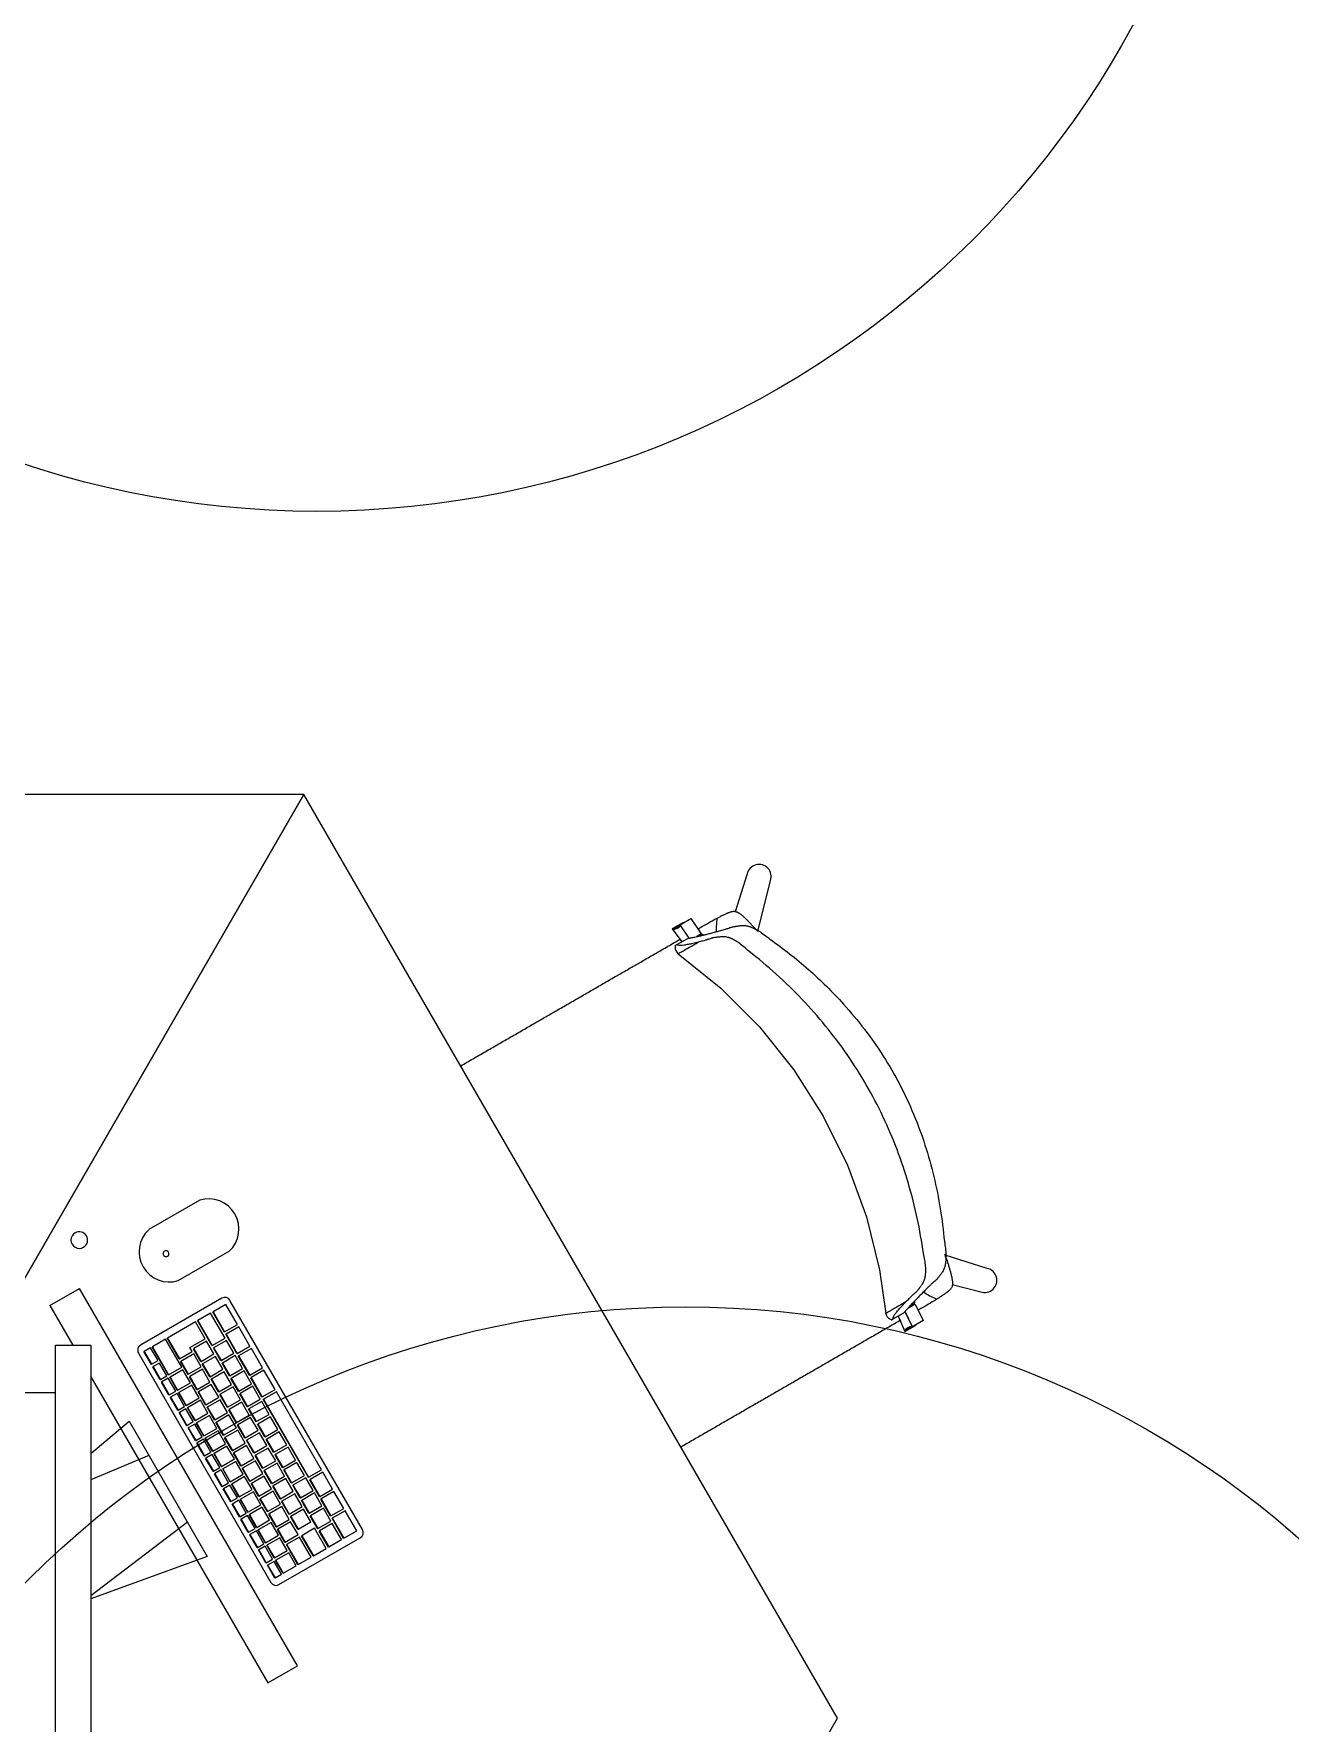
# Model space of a CAD drawing. Header units: millimetres. Extents: x 155920 to 295199, y -4084 to 97293.
# Drawn here: x 171564 to 172918, y 20503 to 22324 of the extents above; entities that cross this region are included whole.
import ezdxf

# ---------------------------------------------------------------- set-up
doc = ezdxf.new("R2010")
doc.units = ezdxf.units.MM
doc.header["$MEASUREMENT"] = 0
for name, color, linetype, lineweight in [('A-GENM', 8, 'CONTINUOUS', 9), ('E-ELEC-EQPM', 8, 'CONTINUOUS', 9), ('I-FURN', 8, 'CONTINUOUS', 9)]:
    doc.layers.add(name, color=color, linetype=linetype, lineweight=lineweight)
doc.layers.add('Social Distancing', color=7, linetype='CONTINUOUS')

msp = doc.modelspace()

# ---------------------------------------------------------------- linework, layer by layer
at = {"layer": 'A-GENM'}
for p, q in [((171743, 21066.5), (171688, 21034.8)), ((171719.8, 20979.8), (171774.8, 21011.5)), ((171766.8, 20960.9), (171679.2, 20910.3)), ((171771.1, 20954.2), (171757.3, 20946.2)), ((171783.6, 20932.6), (171771.1, 20954.2)), ((171918.2, 20711.3), (171775.5, 20958.5)), ((171738.3, 20935.3), (171708.1, 20917.9)), ((171748.8, 20917.1), (171738.3, 20935.3)), ((171740.6, 20936.6), (171740.9, 20936.8)), ((171756.1, 20909.8), (171740.6, 20936.6)), ((171754.7, 20944.8), (171740.9, 20936.8)), ((171740.9, 20936.8), (171756.4, 20909.9)), ((171770.2, 20917.9), (171754.7, 20944.8)), ((171757, 20946.1), (171757.3, 20946.2)), ((171769.5, 20924.5), (171757, 20946.1)), ((171757.3, 20946.2), (171769.8, 20924.6)), ((171769.8, 20924.6), (171783.6, 20932.6)), ((171785.1, 20930), (171771.3, 20922)), ((171797.1, 20909.2), (171785.1, 20930)), ((171706, 20916.6), (171691.9, 20908.5)), ((171723.5, 20886.3), (171706, 20916.6)), ((171707.8, 20917.7), (171708.1, 20917.9)), ((171720.8, 20895.2), (171707.8, 20917.7)), ((171708.1, 20917.9), (171721.1, 20895.3)), ((171732.4, 20907.6), (171748.8, 20917.1)), ((171750.3, 20914.5), (171736.5, 20906.5)), ((171758.3, 20900.7), (171750.3, 20914.5)), ((171756.4, 20909.9), (171770.2, 20917.9)), ((171771.7, 20915.3), (171757.9, 20907.3)), ((171769.5, 20924.5), (171769.8, 20924.6)), ((171771, 20921.9), (171771.3, 20922)), ((171783, 20901.1), (171771, 20921.9)), ((171771.3, 20922), (171783.3, 20901.2)), ((171779.7, 20901.5), (171771.7, 20915.3)), ((171676.9, 20901.6), (171819.6, 20654.3)), ((171682.8, 20903.3), (171683.1, 20903.4)), ((171690.8, 20889.4), (171682.8, 20903.3)), ((171690, 20907.4), (171683.1, 20903.4)), ((171683.1, 20903.4), (171691.1, 20889.6)), ((171698, 20893.5), (171690, 20907.4)), ((171691.1, 20889.6), (171698, 20893.5)), ((171691.7, 20908.4), (171691.9, 20908.5)), ((171709.2, 20878.1), (171691.7, 20908.4)), ((171691.9, 20908.5), (171709.4, 20878.2)), ((171720.8, 20895.2), (171721.1, 20895.3)), ((171721.1, 20895.3), (171734.9, 20903.3)), ((171736.4, 20900.7), (171722.6, 20892.7)), ((171734.9, 20903.3), (171732.4, 20907.6)), ((171736.2, 20906.4), (171736.5, 20906.5)), ((171744.2, 20892.5), (171736.2, 20906.4)), ((171744.4, 20886.9), (171736.4, 20900.7)), ((171736.5, 20906.5), (171744.5, 20892.7)), ((171744.5, 20892.7), (171758.3, 20900.7)), ((171759.8, 20898.1), (171746, 20890.1)), ((171756.1, 20909.8), (171756.4, 20909.9)), ((171757.6, 20907.2), (171757.9, 20907.3)), ((171765.6, 20893.3), (171757.6, 20907.2)), ((171757.9, 20907.3), (171765.9, 20893.5)), ((171767.8, 20884.2), (171759.8, 20898.1)), ((171765.6, 20893.3), (171765.9, 20893.5)), ((171765.9, 20893.5), (171779.7, 20901.5)), ((171781.2, 20898.9), (171767.4, 20890.9)), ((171789.2, 20885), (171781.2, 20898.9)), ((171783, 20901.1), (171783.3, 20901.2)), ((171783.3, 20901.2), (171797.1, 20909.2)), ((171784.5, 20898.5), (171784.8, 20898.6)), ((171796.5, 20877.7), (171784.5, 20898.5)), ((171798.6, 20906.6), (171784.8, 20898.6)), ((171784.8, 20898.6), (171796.8, 20877.8)), ((171810.6, 20885.8), (171798.6, 20906.6)), ((171690.8, 20889.4), (171691.1, 20889.6)), ((171692.3, 20886.8), (171692.6, 20887)), ((171700.3, 20873), (171692.3, 20886.8)), ((171699.5, 20890.9), (171692.6, 20887)), ((171692.6, 20887), (171700.6, 20873.1)), ((171707.5, 20877.1), (171699.5, 20890.9)), ((171700.6, 20873.1), (171707.5, 20877.1)), ((171709.2, 20878.1), (171709.4, 20878.2)), ((171709.4, 20878.2), (171723.5, 20886.3)), ((171710.7, 20875.5), (171710.9, 20875.6)), ((171718.7, 20861.6), (171710.7, 20875.5)), ((171724.8, 20883.6), (171710.9, 20875.6)), ((171710.9, 20875.6), (171718.9, 20861.8)), ((171722.3, 20892.6), (171722.6, 20892.7)), ((171730.3, 20878.7), (171722.3, 20892.6)), ((171722.6, 20892.7), (171730.6, 20878.9)), ((171732.8, 20869.7), (171724.8, 20883.6)), ((171730.3, 20878.7), (171730.6, 20878.9)), ((171730.6, 20878.9), (171744.4, 20886.9)), ((171731.8, 20876.1), (171732.1, 20876.3)), ((171739.8, 20862.3), (171731.8, 20876.1)), ((171745.9, 20884.3), (171732.1, 20876.3)), ((171732.1, 20876.3), (171740.1, 20862.4)), ((171744.2, 20892.5), (171744.5, 20892.7)), ((171745.7, 20889.9), (171746, 20890.1)), ((171753.7, 20876.1), (171745.7, 20889.9)), ((171753.9, 20870.4), (171745.9, 20884.3)), ((171746, 20890.1), (171754, 20876.2)), ((171753.7, 20876.1), (171754, 20876.2)), ((171754, 20876.2), (171767.8, 20884.2)), ((171769.3, 20881.6), (171755.5, 20873.6)), ((171767.1, 20890.7), (171767.4, 20890.9)), ((171775.1, 20876.9), (171767.1, 20890.7)), ((171767.4, 20890.9), (171775.4, 20877)), ((171777.3, 20867.7), (171769.3, 20881.6)), ((171775.1, 20876.9), (171775.4, 20877)), ((171775.4, 20877), (171789.2, 20885)), ((171790.7, 20882.4), (171776.9, 20874.4)), ((171798.7, 20868.6), (171790.7, 20882.4)), ((171796.5, 20877.7), (171796.8, 20877.8)), ((171796.8, 20877.8), (171810.6, 20885.8)), ((171798, 20875.1), (171798.3, 20875.2)), ((171810, 20854.3), (171798, 20875.1)), ((171812.1, 20883.2), (171798.3, 20875.2)), ((171798.3, 20875.2), (171810.3, 20854.4)), ((171824.1, 20862.4), (171812.1, 20883.2)), ((171700.3, 20873), (171700.6, 20873.1)), ((171701.8, 20870.4), (171702.1, 20870.5)), ((171709.8, 20856.5), (171701.8, 20870.4)), ((171709, 20874.5), (171702.1, 20870.5)), ((171702.1, 20870.5), (171710.1, 20856.6)), ((171717, 20860.6), (171709, 20874.5)), ((171710.1, 20856.6), (171717, 20860.6)), ((171718.5, 20858), (171711.6, 20854)), ((171726.5, 20844.2), (171718.5, 20858)), ((171718.7, 20861.6), (171718.9, 20861.8)), ((171718.9, 20861.8), (171732.8, 20869.7)), ((171720.2, 20859), (171720.4, 20859.2)), ((171728.2, 20845.2), (171720.2, 20859)), ((171734.3, 20867.1), (171720.4, 20859.2)), ((171720.4, 20859.2), (171728.4, 20845.3)), ((171742.3, 20853.3), (171734.3, 20867.1)), ((171739.8, 20862.3), (171740.1, 20862.4)), ((171740.1, 20862.4), (171753.9, 20870.4)), ((171741.3, 20859.7), (171741.6, 20859.8)), ((171749.3, 20845.8), (171741.3, 20859.7)), ((171755.4, 20867.8), (171741.6, 20859.8)), ((171741.6, 20859.8), (171749.6, 20846)), ((171755.2, 20873.5), (171755.5, 20873.6)), ((171763.2, 20859.6), (171755.2, 20873.5)), ((171763.4, 20854), (171755.4, 20867.8)), ((171755.5, 20873.6), (171763.5, 20859.8)), ((171763.2, 20859.6), (171763.5, 20859.8)), ((171763.5, 20859.8), (171777.3, 20867.7)), ((171764.7, 20857), (171765, 20857.2)), ((171772.7, 20843.2), (171764.7, 20857)), ((171778.8, 20865.2), (171765, 20857.2)), ((171765, 20857.2), (171773, 20843.3)), ((171776.6, 20874.3), (171776.9, 20874.4)), ((171784.6, 20860.4), (171776.6, 20874.3)), ((171776.9, 20874.4), (171784.9, 20860.6)), ((171786.8, 20851.3), (171778.8, 20865.2)), ((171784.6, 20860.4), (171784.9, 20860.6)), ((171784.9, 20860.6), (171798.7, 20868.6)), ((171786.1, 20857.8), (171786.4, 20858)), ((171794.1, 20844), (171786.1, 20857.8)), ((171800.2, 20866), (171786.4, 20858)), ((171786.4, 20858), (171794.4, 20844.1)), ((171808.2, 20852.1), (171800.2, 20866)), ((171810.3, 20854.4), (171824.1, 20862.4)), ((171825.6, 20859.8), (171811.8, 20851.8)), ((171874.1, 20775.8), (171825.6, 20859.8)), ((171709.8, 20856.5), (171710.1, 20856.6)), ((171711.3, 20853.9), (171711.6, 20854)), ((171719.3, 20840.1), (171711.3, 20853.9)), ((171711.6, 20854), (171719.6, 20840.2)), ((171719.3, 20840.1), (171719.6, 20840.2)), ((171719.6, 20840.2), (171726.5, 20844.2)), ((171728, 20841.6), (171721.1, 20837.6)), ((171736, 20827.7), (171728, 20841.6)), ((171728.2, 20845.2), (171728.4, 20845.3)), ((171728.4, 20845.3), (171742.3, 20853.3)), ((171729.7, 20842.6), (171729.9, 20842.7)), ((171737.7, 20828.7), (171729.7, 20842.6)), ((171743.8, 20850.7), (171729.9, 20842.7)), ((171729.9, 20842.7), (171737.9, 20828.9)), ((171751.8, 20836.8), (171743.8, 20850.7)), ((171749.3, 20845.8), (171749.6, 20846)), ((171749.6, 20846), (171763.4, 20854)), ((171750.8, 20843.2), (171751.1, 20843.4)), ((171758.8, 20829.4), (171750.8, 20843.2)), ((171764.9, 20851.4), (171751.1, 20843.4)), ((171751.1, 20843.4), (171759.1, 20829.5)), ((171772.9, 20837.5), (171764.9, 20851.4)), ((171772.7, 20843.2), (171773, 20843.3)), ((171773, 20843.3), (171786.8, 20851.3)), ((171774.2, 20840.6), (171774.5, 20840.7)), ((171782.2, 20826.7), (171774.2, 20840.6)), ((171788.3, 20848.7), (171774.5, 20840.7)), ((171774.5, 20840.7), (171782.5, 20826.9)), ((171796.3, 20834.8), (171788.3, 20848.7)), ((171794.1, 20844), (171794.4, 20844.1)), ((171794.4, 20844.1), (171808.2, 20852.1)), ((171795.6, 20841.4), (171795.9, 20841.5)), ((171803.6, 20827.5), (171795.6, 20841.4)), ((171809.7, 20849.5), (171795.9, 20841.5)), ((171795.9, 20841.5), (171803.9, 20827.7)), ((171817.7, 20835.6), (171809.7, 20849.5)), ((171810, 20854.3), (171810.3, 20854.4)), ((171811.5, 20851.7), (171811.8, 20851.8)), ((171860, 20767.7), (171811.5, 20851.7)), ((171811.8, 20851.8), (171860.3, 20767.8)), ((171720.8, 20837.5), (171721.1, 20837.6)), ((171728.8, 20823.6), (171720.8, 20837.5)), ((171721.1, 20837.6), (171729.1, 20823.7)), ((171728.8, 20823.6), (171729.1, 20823.7)), ((171729.1, 20823.7), (171736, 20827.7)), ((171730.3, 20821), (171730.6, 20821.1)), ((171738.3, 20807.1), (171730.3, 20821)), ((171737.5, 20825.1), (171730.6, 20821.1)), ((171730.6, 20821.1), (171738.6, 20807.3)), ((171745.5, 20811.3), (171737.5, 20825.1)), ((171737.7, 20828.7), (171737.9, 20828.9)), ((171737.9, 20828.9), (171751.8, 20836.8)), ((171739.2, 20826.1), (171739.4, 20826.3)), ((171747.2, 20812.3), (171739.2, 20826.1)), ((171753.3, 20834.2), (171739.4, 20826.3)), ((171739.4, 20826.3), (171747.4, 20812.4)), ((171747.4, 20812.4), (171761.3, 20820.4)), ((171761.3, 20820.4), (171753.3, 20834.2)), ((171758.8, 20829.4), (171759.1, 20829.5)), ((171759.1, 20829.5), (171772.9, 20837.5)), ((171760.3, 20826.8), (171760.6, 20826.9)), ((171768.3, 20812.9), (171760.3, 20826.8)), ((171774.4, 20834.9), (171760.6, 20826.9)), ((171760.6, 20826.9), (171768.6, 20813.1)), ((171768.6, 20813.1), (171782.4, 20821)), ((171782.4, 20821), (171774.4, 20834.9)), ((171782.2, 20826.7), (171782.5, 20826.9)), ((171782.5, 20826.9), (171796.3, 20834.8)), ((171783.7, 20824.1), (171784, 20824.3)), ((171791.7, 20810.3), (171783.7, 20824.1)), ((171797.8, 20832.2), (171784, 20824.3)), ((171784, 20824.3), (171792, 20810.4)), ((171805.8, 20818.4), (171797.8, 20832.2)), ((171803.6, 20827.5), (171803.9, 20827.7)), ((171803.9, 20827.7), (171817.7, 20835.6)), ((171805.1, 20824.9), (171805.4, 20825.1)), ((171813.1, 20811.1), (171805.1, 20824.9)), ((171819.2, 20833), (171805.4, 20825.1)), ((171805.4, 20825.1), (171813.4, 20811.2)), ((171827.2, 20819.2), (171819.2, 20833)), ((171738.3, 20807.1), (171738.6, 20807.3)), ((171738.6, 20807.3), (171745.5, 20811.3)), ((171739.8, 20804.5), (171740.1, 20804.7)), ((171747.8, 20790.7), (171739.8, 20804.5)), ((171747, 20808.7), (171740.1, 20804.7)), ((171740.1, 20804.7), (171748.1, 20790.8)), ((171755, 20794.8), (171747, 20808.7)), ((171747.2, 20812.3), (171747.4, 20812.4)), ((171748.7, 20809.7), (171748.9, 20809.8)), ((171756.7, 20795.8), (171748.7, 20809.7)), ((171762.8, 20817.8), (171748.9, 20809.8)), ((171748.9, 20809.8), (171756.9, 20795.9)), ((171756.9, 20795.9), (171770.8, 20803.9)), ((171770.8, 20803.9), (171762.8, 20817.8)), ((171768.3, 20812.9), (171768.6, 20813.1)), ((171769.8, 20810.3), (171770.1, 20810.5)), ((171777.8, 20796.5), (171769.8, 20810.3)), ((171783.9, 20818.4), (171770.1, 20810.5)), ((171770.1, 20810.5), (171778.1, 20796.6)), ((171778.1, 20796.6), (171791.9, 20804.6)), ((171791.9, 20804.6), (171783.9, 20818.4)), ((171791.7, 20810.3), (171792, 20810.4)), ((171792, 20810.4), (171805.8, 20818.4)), ((171793.2, 20807.7), (171793.5, 20807.8)), ((171801.2, 20793.8), (171793.2, 20807.7)), ((171807.3, 20815.8), (171793.5, 20807.8)), ((171793.5, 20807.8), (171801.5, 20794)), ((171815.3, 20801.9), (171807.3, 20815.8)), ((171813.1, 20811.1), (171813.4, 20811.2)), ((171813.4, 20811.2), (171827.2, 20819.2)), ((171814.6, 20808.5), (171814.9, 20808.6)), ((171822.6, 20794.6), (171814.6, 20808.5)), ((171828.7, 20816.6), (171814.9, 20808.6)), ((171814.9, 20808.6), (171822.9, 20794.8)), ((171822.9, 20794.8), (171836.7, 20802.7)), ((171836.7, 20802.7), (171828.7, 20816.6)), ((171747.8, 20790.7), (171748.1, 20790.8)), ((171748.1, 20790.8), (171755, 20794.8)), ((171749.3, 20788.1), (171749.6, 20788.2)), ((171757.3, 20774.2), (171749.3, 20788.1)), ((171756.5, 20792.2), (171749.6, 20788.2)), ((171749.6, 20788.2), (171757.6, 20774.4)), ((171764.5, 20778.4), (171756.5, 20792.2)), ((171756.7, 20795.8), (171756.9, 20795.9)), ((171758.2, 20793.2), (171758.4, 20793.3)), ((171766.2, 20779.4), (171758.2, 20793.2)), ((171772.3, 20801.3), (171758.4, 20793.3)), ((171758.4, 20793.3), (171766.4, 20779.5)), ((171766.4, 20779.5), (171780.3, 20787.5)), ((171781.8, 20784.9), (171767.9, 20776.9)), ((171780.3, 20787.5), (171772.3, 20801.3)), ((171777.8, 20796.5), (171778.1, 20796.6)), ((171779.3, 20793.9), (171779.6, 20794)), ((171787.3, 20780), (171779.3, 20793.9)), ((171793.4, 20802), (171779.6, 20794)), ((171779.6, 20794), (171787.6, 20780.2)), ((171789.8, 20771), (171781.8, 20784.9)), ((171787.6, 20780.2), (171801.4, 20788.1)), ((171802.9, 20785.5), (171789.1, 20777.6)), ((171801.4, 20788.1), (171793.4, 20802)), ((171801.2, 20793.8), (171801.5, 20794)), ((171801.5, 20794), (171815.3, 20801.9)), ((171802.7, 20791.2), (171803, 20791.4)), ((171810.7, 20777.4), (171802.7, 20791.2)), ((171810.9, 20771.7), (171802.9, 20785.5)), ((171816.8, 20799.3), (171803, 20791.4)), ((171803, 20791.4), (171811, 20777.5)), ((171811, 20777.5), (171824.8, 20785.5)), ((171824.8, 20785.5), (171816.8, 20799.3)), ((171822.6, 20794.6), (171822.9, 20794.8)), ((171824.1, 20792), (171824.4, 20792.2)), ((171832.1, 20778.2), (171824.1, 20792)), ((171838.2, 20800.1), (171824.4, 20792.2)), ((171824.4, 20792.2), (171832.4, 20778.3)), ((171832.4, 20778.3), (171846.2, 20786.3)), ((171846.2, 20786.3), (171838.2, 20800.1)), ((171757.3, 20774.2), (171757.6, 20774.4)), ((171757.6, 20774.4), (171764.5, 20778.4)), ((171758.8, 20771.6), (171759.1, 20771.8)), ((171766.8, 20757.8), (171758.8, 20771.6)), ((171766, 20775.8), (171759.1, 20771.8)), ((171759.1, 20771.8), (171767.1, 20757.9)), ((171774, 20761.9), (171766, 20775.8)), ((171766.2, 20779.4), (171766.4, 20779.5)), ((171767.7, 20776.8), (171767.9, 20776.9)), ((171775.7, 20762.9), (171767.7, 20776.8)), ((171767.9, 20776.9), (171775.9, 20763)), ((171775.9, 20763), (171789.8, 20771)), ((171791.3, 20768.4), (171777.4, 20760.4)), ((171787.3, 20780), (171787.6, 20780.2)), ((171788.8, 20777.4), (171789.1, 20777.6)), ((171796.8, 20763.6), (171788.8, 20777.4)), ((171789.1, 20777.6), (171797.1, 20763.7)), ((171799.3, 20754.6), (171791.3, 20768.4)), ((171797.1, 20763.7), (171810.9, 20771.7)), ((171812.4, 20769.1), (171798.6, 20761.1)), ((171810.7, 20777.4), (171811, 20777.5)), ((171812.2, 20774.8), (171812.5, 20774.9)), ((171820.2, 20760.9), (171812.2, 20774.8)), ((171820.4, 20755.2), (171812.4, 20769.1)), ((171826.3, 20782.9), (171812.5, 20774.9)), ((171812.5, 20774.9), (171820.5, 20761)), ((171820.5, 20761), (171834.3, 20769)), ((171835.8, 20766.4), (171822, 20758.4)), ((171834.3, 20769), (171826.3, 20782.9)), ((171832.1, 20778.2), (171832.4, 20778.3)), ((171833.6, 20775.6), (171833.9, 20775.7)), ((171841.6, 20761.7), (171833.6, 20775.6)), ((171847.7, 20783.7), (171833.9, 20775.7)), ((171833.9, 20775.7), (171841.9, 20761.8)), ((171843.8, 20752.6), (171835.8, 20766.4)), ((171841.9, 20761.8), (171855.7, 20769.8)), ((171857.2, 20767.2), (171843.4, 20759.2)), ((171855.7, 20769.8), (171847.7, 20783.7)), ((171865.2, 20753.4), (171857.2, 20767.2)), ((171860, 20767.7), (171860.3, 20767.8)), ((171860.3, 20767.8), (171874.1, 20775.8)), ((171875.6, 20773.2), (171861.8, 20765.2)), ((171886.1, 20755), (171875.6, 20773.2)), ((171766.8, 20757.8), (171767.1, 20757.9)), ((171767.1, 20757.9), (171774, 20761.9)), ((171768.3, 20755.2), (171768.6, 20755.3)), ((171776.3, 20741.3), (171768.3, 20755.2)), ((171775.5, 20759.3), (171768.6, 20755.3)), ((171768.6, 20755.3), (171776.6, 20741.5)), ((171783.5, 20745.5), (171775.5, 20759.3)), ((171775.7, 20762.9), (171775.9, 20763)), ((171777.2, 20760.3), (171777.4, 20760.4)), ((171785.2, 20746.4), (171777.2, 20760.3)), ((171777.4, 20760.4), (171785.4, 20746.6)), ((171785.4, 20746.6), (171799.3, 20754.6)), ((171800.8, 20752), (171786.9, 20744)), ((171796.8, 20763.6), (171797.1, 20763.7)), ((171798.3, 20761), (171798.6, 20761.1)), ((171806.3, 20747.1), (171798.3, 20761)), ((171798.6, 20761.1), (171806.6, 20747.2)), ((171808.8, 20738.1), (171800.8, 20752)), ((171806.6, 20747.2), (171820.4, 20755.2)), ((171821.9, 20752.6), (171808.1, 20744.6)), ((171820.2, 20760.9), (171820.5, 20761)), ((171821.7, 20758.3), (171822, 20758.4)), ((171829.7, 20744.4), (171821.7, 20758.3)), ((171829.9, 20738.8), (171821.9, 20752.6)), ((171822, 20758.4), (171830, 20744.6)), ((171830, 20744.6), (171843.8, 20752.6)), ((171845.3, 20750), (171831.5, 20742)), ((171841.6, 20761.7), (171841.9, 20761.8)), ((171843.1, 20759.1), (171843.4, 20759.2)), ((171851.1, 20745.3), (171843.1, 20759.1)), ((171843.4, 20759.2), (171851.4, 20745.4)), ((171853.3, 20736.1), (171845.3, 20750)), ((171851.4, 20745.4), (171865.2, 20753.4)), ((171866.7, 20750.8), (171852.9, 20742.8)), ((171861.5, 20765.1), (171861.8, 20765.2)), ((171872, 20746.9), (171861.5, 20765.1)), ((171861.8, 20765.2), (171872.3, 20747.1)), ((171874.7, 20736.9), (171866.7, 20750.8)), ((171872.3, 20747.1), (171886.1, 20755)), ((171887.6, 20752.4), (171873.8, 20744.5)), ((171898.1, 20734.2), (171887.6, 20752.4)), ((171776.3, 20741.3), (171776.6, 20741.5)), ((171776.6, 20741.5), (171783.5, 20745.5)), ((171777.8, 20738.7), (171778.1, 20738.9)), ((171785.8, 20724.9), (171777.8, 20738.7)), ((171785, 20742.9), (171778.1, 20738.9)), ((171778.1, 20738.9), (171786.1, 20725)), ((171793, 20729), (171785, 20742.9)), ((171785.2, 20746.4), (171785.4, 20746.6)), ((171786.7, 20743.8), (171786.9, 20744)), ((171794.7, 20730), (171786.7, 20743.8)), ((171786.9, 20744), (171794.9, 20730.1)), ((171794.7, 20730), (171794.9, 20730.1)), ((171794.9, 20730.1), (171808.8, 20738.1)), ((171810.3, 20735.5), (171796.4, 20727.5)), ((171806.3, 20747.1), (171806.6, 20747.2)), ((171807.8, 20744.5), (171808.1, 20744.6)), ((171815.8, 20730.7), (171807.8, 20744.5)), ((171808.1, 20744.6), (171816.1, 20730.8)), ((171818.3, 20721.7), (171810.3, 20735.5)), ((171815.8, 20730.7), (171816.1, 20730.8)), ((171816.1, 20730.8), (171829.9, 20738.8)), ((171831.4, 20736.2), (171817.6, 20728.2)), ((171829.7, 20744.4), (171830, 20744.6)), ((171831.2, 20741.9), (171831.5, 20742)), ((171839.2, 20728), (171831.2, 20741.9)), ((171839.4, 20722.3), (171831.4, 20736.2)), ((171831.5, 20742), (171839.5, 20728.1)), ((171839.5, 20728.1), (171853.3, 20736.1)), ((171854.8, 20733.5), (171841, 20725.5)), ((171851.1, 20745.3), (171851.4, 20745.4)), ((171852.6, 20742.7), (171852.9, 20742.8)), ((171860.6, 20728.8), (171852.6, 20742.7)), ((171852.9, 20742.8), (171860.9, 20728.9)), ((171862.8, 20719.7), (171854.8, 20733.5)), ((171860.9, 20728.9), (171874.7, 20736.9)), ((171876.2, 20734.3), (171862.4, 20726.3)), ((171872, 20746.9), (171872.3, 20747.1)), ((171873.5, 20744.3), (171873.8, 20744.5)), ((171884, 20726.1), (171873.5, 20744.3)), ((171873.8, 20744.5), (171884.3, 20726.3)), ((171884.2, 20720.5), (171876.2, 20734.3)), ((171884.3, 20726.3), (171898.1, 20734.2)), ((171899.6, 20731.6), (171885.8, 20723.7)), ((171912.1, 20710), (171899.6, 20731.6)), ((171785.8, 20724.9), (171786.1, 20725)), ((171786.1, 20725), (171793, 20729)), ((171787.3, 20722.3), (171787.6, 20722.4)), ((171795.3, 20708.4), (171787.3, 20722.3)), ((171794.5, 20726.4), (171787.6, 20722.4)), ((171787.6, 20722.4), (171795.6, 20708.6)), ((171802.5, 20712.5), (171794.5, 20726.4)), ((171795.6, 20708.6), (171802.5, 20712.5)), ((171796.2, 20727.4), (171796.4, 20727.5)), ((171804.2, 20713.5), (171796.2, 20727.4)), ((171796.4, 20727.5), (171804.4, 20713.7)), ((171804.2, 20713.5), (171804.4, 20713.7)), ((171804.4, 20713.7), (171818.3, 20721.7)), ((171805.7, 20710.9), (171805.9, 20711.1)), ((171813.7, 20697.1), (171805.7, 20710.9)), ((171819.8, 20719.1), (171805.9, 20711.1)), ((171805.9, 20711.1), (171813.9, 20697.2)), ((171817.3, 20728.1), (171817.6, 20728.2)), ((171825.3, 20714.2), (171817.3, 20728.1)), ((171817.6, 20728.2), (171825.6, 20714.3)), ((171827.8, 20705.2), (171819.8, 20719.1)), ((171825.3, 20714.2), (171825.6, 20714.3)), ((171825.6, 20714.3), (171839.4, 20722.3)), ((171826.8, 20711.6), (171827.1, 20711.7)), ((171834.8, 20697.7), (171826.8, 20711.6)), ((171840.9, 20719.7), (171827.1, 20711.7)), ((171827.1, 20711.7), (171835.1, 20697.9)), ((171839.2, 20728), (171839.5, 20728.1)), ((171840.7, 20725.4), (171841, 20725.5)), ((171848.7, 20711.5), (171840.7, 20725.4)), ((171848.9, 20705.9), (171840.9, 20719.7)), ((171841, 20725.5), (171849, 20711.7)), ((171848.7, 20711.5), (171849, 20711.7)), ((171849, 20711.7), (171862.8, 20719.7)), ((171866.8, 20712.7), (171853, 20704.7)), ((171860.6, 20728.8), (171860.9, 20728.9)), ((171862.1, 20726.2), (171862.4, 20726.3)), ((171870.1, 20712.3), (171862.1, 20726.2)), ((171862.4, 20726.3), (171870.4, 20712.5)), ((171879.3, 20691.1), (171866.8, 20712.7)), ((171870.1, 20712.3), (171870.4, 20712.5)), ((171870.4, 20712.5), (171884.2, 20720.5)), ((171885.7, 20717.9), (171871.9, 20709.9)), ((171884, 20726.1), (171884.3, 20726.3)), ((171885.5, 20723.5), (171885.8, 20723.7)), ((171898, 20701.9), (171885.5, 20723.5)), ((171895.7, 20700.5), (171885.7, 20717.9)), ((171885.8, 20723.7), (171898.3, 20702)), ((171795.3, 20708.4), (171795.6, 20708.6)), ((171796.8, 20705.8), (171797.1, 20706)), ((171804.8, 20692), (171796.8, 20705.8)), ((171804, 20709.9), (171797.1, 20706)), ((171797.1, 20706), (171805.1, 20692.1)), ((171812, 20696.1), (171804, 20709.9)), ((171805.1, 20692.1), (171812, 20696.1)), ((171813.5, 20693.5), (171806.6, 20689.5)), ((171821.5, 20679.6), (171813.5, 20693.5)), ((171813.7, 20697.1), (171813.9, 20697.2)), ((171813.9, 20697.2), (171827.8, 20705.2)), ((171815.2, 20694.5), (171815.4, 20694.6)), ((171823.2, 20680.6), (171815.2, 20694.5)), ((171829.3, 20702.6), (171815.4, 20694.6)), ((171815.4, 20694.6), (171823.4, 20680.8)), ((171828.3, 20652), (171915.9, 20702.6)), ((171837.3, 20688.7), (171829.3, 20702.6)), ((171834.8, 20697.7), (171835.1, 20697.9)), ((171835.1, 20697.9), (171848.9, 20705.9)), ((171836.3, 20695.1), (171836.6, 20695.3)), ((171848.8, 20673.5), (171836.3, 20695.1)), ((171850.4, 20703.3), (171836.6, 20695.3)), ((171836.6, 20695.3), (171849.1, 20673.6)), ((171862.9, 20681.6), (171850.4, 20703.3)), ((171852.7, 20704.6), (171853, 20704.7)), ((171865.2, 20683), (171852.7, 20704.6)), ((171853, 20704.7), (171865.5, 20683.1)), ((171871.6, 20709.7), (171871.9, 20709.9)), ((171881.6, 20692.4), (171871.6, 20709.7)), ((171871.9, 20709.9), (171881.9, 20692.6)), ((171881.9, 20692.6), (171895.7, 20700.5)), ((171898, 20701.9), (171898.3, 20702)), ((171898.3, 20702), (171912.1, 20710)), ((171804.8, 20692), (171805.1, 20692.1)), ((171806.3, 20689.4), (171806.6, 20689.5)), ((171814.3, 20675.5), (171806.3, 20689.4)), ((171806.6, 20689.5), (171814.6, 20675.6)), ((171814.3, 20675.5), (171814.6, 20675.6)), ((171814.6, 20675.6), (171821.5, 20679.6)), ((171823, 20677), (171816.1, 20673)), ((171831, 20663.2), (171823, 20677)), ((171823.2, 20680.6), (171823.4, 20680.8)), ((171823.4, 20680.8), (171837.3, 20688.7)), ((171824.7, 20678), (171824.9, 20678.2)), ((171832.7, 20664.2), (171824.7, 20678)), ((171838.8, 20686.1), (171824.9, 20678.2)), ((171824.9, 20678.2), (171832.9, 20664.3)), ((171846.8, 20672.3), (171838.8, 20686.1)), ((171849.1, 20673.6), (171862.9, 20681.6)), ((171865.2, 20683), (171865.5, 20683.1)), ((171865.5, 20683.1), (171879.3, 20691.1)), ((171881.6, 20692.4), (171881.9, 20692.6)), ((171815.8, 20672.9), (171816.1, 20673)), ((171823.8, 20659.1), (171815.8, 20672.9)), ((171816.1, 20673), (171824.1, 20659.2)), ((171823.8, 20659.1), (171824.1, 20659.2)), ((171824.1, 20659.2), (171831, 20663.2)), ((171832.7, 20664.2), (171832.9, 20664.3)), ((171832.9, 20664.3), (171846.8, 20672.3)), ((171848.8, 20673.5), (171849.1, 20673.6))]:
    msp.add_line(p, q, dxfattribs=at)
for centre, radius, start, end in [((171752.7, 21035.4), 32.5, 312.6804, 107.3196), ((171710.1, 21010.8), 32.5, 132.6804, 287.3196), ((171706.6, 21008.8), 3.16, 120, 300), ((171706.6, 21008.8), 3.16, 300, 120), ((171770, 20955.4), 6.35, 30, 120), ((171682.4, 20904.8), 6.35, 120, 210), ((171912.8, 20708.1), 6.35, 300, 30), ((171825.1, 20657.5), 6.35, 210, 300)]:
    msp.add_arc(centre, radius, start, end, dxfattribs=at)
at = {"layer": 'E-ELEC-EQPM'}
for p, q in [((171587.5, 20910.1), (171625.6, 20910.1)), ((171587.5, 20859.3), (171587.5, 20910.1)), ((171587.5, 20910.1), (171625.6, 20910.1)), ((171587.5, 20110.1), (171587.5, 20910.1)), ((171625.6, 20910.1), (171625.6, 20110.1)), ((171625.6, 20910.1), (171625.6, 20110.1)), ((171495.6, 20859.3), (171587.5, 20859.3)), ((171495.6, 20859.3), (171587.5, 20859.3))]:
    msp.add_line(p, q, dxfattribs=at)
at = {"layer": 'I-FURN'}
for p, q in [((171855.3, 21503.9), (170705.3, 21503.9)), ((171300.3, 20542.6), (171855.3, 21503.9)), ((171855.3, 21503.9), (171300.3, 20542.6)), ((172430.3, 20508), (171855.3, 21503.9)), ((172333, 21418.2), (172320.1, 21377.3)), ((172344.3, 21356.2), (172358.1, 21411.1)), ((172260.8, 21363.5), (172272.4, 21370.2)), ((172272.4, 21370.2), (172283.5, 21353.6)), ((172263.8, 21365.6), (172252.2, 21358.9)), ((172252.2, 21358.9), (172262.6, 21345.1)), ((172252.7, 21358.1), (172262.5, 21345)), ((172257.2, 21342), (172269, 21348.8)), ((172270.5, 21349.1), (172260.8, 21363.5)), ((172283.5, 21353.6), (172278.4, 21350.7)), ((172284, 21352.8), (172281.4, 21351.3)), ((172255.4, 21340.9), (172255.3, 21339)), ((172255.3, 21339), (172255.5, 21337.2)), ((172255.5, 21337.2), (172256, 21335.7)), ((172256, 21335.7), (172257.1, 21333.8)), ((172257.1, 21333.8), (172258.6, 21332.2)), ((172258.6, 21332.2), (172304.6, 21295.1)), ((172304.6, 21295.1), (172346.3, 21253.3)), ((172346.3, 21253.3), (172383.3, 21207.1)), ((172383.3, 21207.1), (172415, 21157.2)), ((172415, 21157.2), (172441.2, 21104.2)), ((172441.2, 21104.2), (172461.5, 21048.7)), ((172461.5, 21048.7), (172475.7, 20991.3)), ((172591.8, 20992.9), (172546.3, 21007.2)), ((172475.7, 20991.3), (172482.5, 20944.5)), ((171581.3, 20952.9), (171613.5, 20971.4)), ((171848.4, 20564.5), (171613.5, 20971.4)), ((172553.9, 20975.6), (172584.7, 20967.8)), ((171581.3, 20952.9), (171606.1, 20910.1)), ((172506.3, 20950.1), (172513.9, 20954.5)), ((172508.3, 20952.4), (172513.4, 20955.3)), ((172513.9, 20954.5), (172522.7, 20936.6)), ((172483.1, 20942.4), (172482.5, 20944.5)), ((172484.2, 20940.4), (172483.1, 20942.4)), ((172485.2, 20939.3), (172484.2, 20940.4)), ((172486.7, 20938.2), (172485.2, 20939.3)), ((172488.4, 20937.4), (172486.7, 20938.2)), ((172490.2, 20938.4), (172502, 20945.2)), ((172495.6, 20941.5), (172502.4, 20925.6)), ((172495.7, 20941.6), (172502.9, 20924.8)), ((172502.9, 20924.8), (172514.5, 20931.5)), ((172510.7, 20930.7), (172503, 20946.4)), ((172511.2, 20929.9), (172503.1, 20946.5)), ((172522.7, 20936.6), (172511.2, 20929.9)), ((171625.6, 20876.2), (171816.3, 20546)), ((171625.6, 20793.5), (171666.9, 20828.1)), ((171666.9, 20828.1), (171751, 20682.4)), ((171688.2, 20791.3), (171625.6, 20765.1)), ((171729.7, 20719.3), (171625.6, 20640)), ((171751, 20682.4), (171625.6, 20636.7)), ((171816.3, 20546), (171848.4, 20564.5)), ((171855.3, 19512.1), (172430.3, 20508))]:
    msp.add_line(p, q, dxfattribs=at)
for centre, radius, start, end in [((172345.8, 21415.5), 13.1, 340.4176, 168.0338), ((171613.1, 21023.5), 9, 120, 300), ((171613.1, 21023.5), 9, 300, 120), ((172589.1, 20980.1), 13.1, 250.3941, 78.0104)]:
    msp.add_arc(centre, radius, start, end, dxfattribs=at)
for centre, start_param, end_param in [((172248.7, 21375.9), 5.960696, 6.540192), ((172249.2, 21375.1), 5.960696, 6.540192), ((172260.2, 21382.6), 5.960696, 6.044337), ((172515.3, 20914), 2.884586, 3.464082), ((172515.8, 20913.2), 2.884586, 3.464082), ((172527.4, 20919.9), 3.444592, 3.464082)]:
    msp.add_ellipse(centre, major_axis=(8.7, -15.1), ratio=0.978487, start_param=start_param, end_param=end_param, dxfattribs=at)
for points in [[(172280.8, 21359.5), (172286.4, 21362.7), (172291.9, 21365.9), (172297.2, 21368.9)], [(172297.2, 21368.9), (172297.8, 21369.2), (172298.9, 21369.8), (172300.1, 21370.4), (172300.6, 21370.7)], [(172269, 21348.8), (172270.2, 21349), (172272.5, 21349.4), (172275.1, 21349.9), (172276.4, 21350.2)], [(172257.2, 21342), (172256.7, 21341.7), (172256, 21341.3), (172255.5, 21340.9), (172255.4, 21340.9), (172255.8, 21341.1), (172256.1, 21341.3)], [(172280.2, 21344.7), (172278.2, 21344.2), (172274.4, 21343.2), (172269.2, 21342.2), (172264.8, 21341.4), (172261.3, 21341), (172258.7, 21341.2), (172257.6, 21341.7), (172257.2, 21342)], [(172547.2, 21004.7), (172546.8, 21005.9), (172546.4, 21007.1), (172546, 21008.3)], [(172546, 21008.2), (172546.4, 21007.1), (172546.8, 21005.9), (172547.2, 21004.7)], [(172490.2, 20938.4), (172490.2, 20938.9), (172490.3, 20940), (172491.4, 20942.4), (172493.5, 20945.3), (172496.4, 20948.7), (172499.9, 20952.6), (172502.6, 20955.5), (172504.1, 20956.9)], [(172507, 20950.9), (172506.1, 20949.9), (172504.3, 20947.9), (172502.8, 20946.1), (172502, 20945.2)], [(172534.5, 20957.9), (172529.2, 20954.8), (172523.8, 20951.7), (172518.1, 20948.4)], [(172537.8, 20960), (172537.2, 20959.6), (172536.1, 20958.9), (172535.1, 20958.2), (172534.5, 20957.9)], [(172489.1, 20937.7), (172488.8, 20937.6), (172488.4, 20937.3), (172488.5, 20937.4), (172489, 20937.7), (172489.7, 20938.1), (172490.2, 20938.4)]]:
    msp.add_open_spline(points, degree=3, dxfattribs=at)
for points, knots in [([(172300.6, 21370.7), (172300.2, 21368.3), (172299.6, 21363.6), (172299.6, 21358.6), (172299.7, 21356), (172299.7, 21355.6)], [0, 0, 0, 0, 0.02777778, 0.05555556, 0.06066679, 0.06066679, 0.06066679, 0.06066679]), ([(172300.6, 21370.7), (172301.6, 21371.2), (172303.1, 21371.9), (172304.8, 21372.8), (172305.8, 21373.3), (172306.6, 21373.7), (172307.3, 21374), (172308.2, 21374.4), (172309.3, 21375), (172310.4, 21375.5), (172311.2, 21375.9), (172311.7, 21376.1), (172312.1, 21376.2), (172312.4, 21376.4), (172312.9, 21376.6), (172313.7, 21376.9), (172314.9, 21377.3), (172316.2, 21377.7), (172317.5, 21377.9), (172318.9, 21378), (172320.3, 21377.8), (172321.6, 21377.4), (172322.6, 21377), (172323.3, 21376.6), (172324, 21376.2), (172324.9, 21375.6), (172326.1, 21374.8), (172327.5, 21373.6), (172328.9, 21372.4), (172330.2, 21371.2), (172331.4, 21370), (172332.6, 21368.9), (172333.8, 21367.7), (172335.1, 21366.3), (172336.9, 21364.5), (172340, 21361.1), (172342.5, 21358.3), (172344.1, 21356.5)], [0, 0, 0, 0, 0.0625, 0.09375, 0.109375, 0.125, 0.140625, 0.15625, 0.1875, 0.21875, 0.234375, 0.242188, 0.25, 0.257812, 0.265625, 0.28125, 0.3125, 0.34375, 0.375, 0.40625, 0.4375, 0.46875, 0.484375, 0.5, 0.515625, 0.53125, 0.5625, 0.59375, 0.625, 0.65625, 0.6875, 0.71875, 0.75, 0.78125, 0.8125, 0.875, 1, 1, 1, 1]), ([(172276.4, 21350.2), (172278.4, 21350.6), (172281.7, 21351.3), (172286.8, 21352.6), (172290.9, 21353.6), (172295.1, 21354.7), (172299.6, 21356), (172303.7, 21357.1), (172307, 21358), (172309.1, 21358.6), (172310.8, 21359.1), (172312.4, 21359.6), (172314, 21360.2), (172315.7, 21360.8), (172317.1, 21361.2), (172318.3, 21361.5), (172319.2, 21361.6), (172319.7, 21361.7), (172320.1, 21361.7), (172320.5, 21361.8), (172321.1, 21361.9), (172322, 21362), (172323.4, 21362.2), (172325.2, 21362.5), (172327, 21362.7), (172329, 21362.7), (172331, 21362.6), (172332.9, 21362.3), (172334.2, 21362), (172335, 21361.7), (172335.6, 21361.6), (172336.1, 21361.3), (172337, 21361), (172338.4, 21360.5), (172340.5, 21359.5), (172343.1, 21358.2), (172346.7, 21356.1), (172351.4, 21352.9), (172355.3, 21349.7), (172357.4, 21348)], [0, 0, 0, 0, 0.142857, 0.214286, 0.285714, 0.357143, 0.428571, 0.5, 0.535714, 0.571429, 0.589286, 0.607143, 0.642857, 0.660714, 0.678571, 0.696429, 0.705357, 0.709821, 0.714286, 0.71875, 0.723214, 0.732143, 0.75, 0.767857, 0.785714, 0.803571, 0.821429, 0.839286, 0.848214, 0.852679, 0.857143, 0.861607, 0.866071, 0.875, 0.892857, 0.910714, 0.928571, 0.964286, 1, 1, 1, 1]), ([(172334.8, 21334.9), (172332.9, 21336.7), (172329.3, 21340), (172324.9, 21343.3), (172321.6, 21345.5), (172319.1, 21347), (172317.1, 21348), (172315.8, 21348.6), (172315, 21348.9), (172314.4, 21349.1), (172313.9, 21349.4), (172313.1, 21349.6), (172311.8, 21350), (172310, 21350.3), (172308, 21350.5), (172306, 21350.5), (172304.1, 21350.3), (172302.3, 21350.1), (172300.9, 21350), (172300, 21349.9), (172299.5, 21349.8), (172299.1, 21349.8), (172298.7, 21349.8), (172298.2, 21349.7), (172297.4, 21349.6), (172296.3, 21349.4), (172295.2, 21349.1), (172293.7, 21348.6), (172292.4, 21348.1), (172290.9, 21347.6), (172289.8, 21347.2), (172288.6, 21346.9), (172287, 21346.5), (172284.2, 21345.7), (172281.8, 21345.1), (172280.2, 21344.7)], [0, 0, 0, 0, 0.0625, 0.125, 0.15625, 0.1875, 0.21875, 0.234375, 0.242188, 0.25, 0.257812, 0.265625, 0.28125, 0.3125, 0.34375, 0.375, 0.40625, 0.4375, 0.46875, 0.484375, 0.492188, 0.5, 0.507812, 0.515625, 0.53125, 0.5625, 0.59375, 0.625, 0.6875, 0.71875, 0.75, 0.78125, 0.8125, 0.875, 1, 1, 1, 1]), ([(172286, 21352.4), (172285.6, 21352.6), (172284.7, 21353.1), (172283.9, 21353.4), (172283.5, 21353.6)], [-0.5281276, -0.5281276, -0.5281276, -0.5281276, -0.3333333, -0.1258677, -0.1258677, -0.1258677, -0.1258677]), ([(172024, 21211.2), (172024.1, 21211.3), (172026.4, 21212.6), (172030.9, 21215.2), (172037.5, 21219), (172044.1, 21222.8), (172052.8, 21227.8), (172063.6, 21234.1), (172074.4, 21240.3), (172083.1, 21245.3), (172089.7, 21249.1), (172096.3, 21253), (172105, 21258), (172115.9, 21264.3), (172128.8, 21271.7), (172142, 21279.3), (172155.1, 21286.9), (172168, 21294.3), (172178.7, 21300.6), (172187.4, 21305.6), (172194, 21309.4), (172200.6, 21313.2), (172209.2, 21318.1), (172219.8, 21324.2), (172230.5, 21330.4), (172239.2, 21335.5), (172245.9, 21339.3), (172252.7, 21343.2), (172257.7, 21346.2), (172260.6, 21347.8), (172261.2, 21348.2)], [-0.7511307, -0.7511307, -0.7511307, -0.7511307, -0.75, -0.7321429, -0.7142857, -0.6964286, -0.6785714, -0.6428571, -0.6071429, -0.5892857, -0.5714286, -0.5535714, -0.5357143, -0.5, -0.4642857, -0.4285714, -0.3928571, -0.3571429, -0.3214286, -0.3035714, -0.2857143, -0.2678571, -0.25, -0.2142857, -0.1785714, -0.1607143, -0.1428571, -0.125, -0.1071429, -0.1022726, -0.1022726, -0.1022726, -0.1022726]), ([(172258.6, 21332.2), (172258.6, 21332.2), (172258.7, 21332.3), (172259.2, 21332.6), (172260, 21333), (172261.7, 21334), (172265.1, 21336), (172271.3, 21339.6), (172277, 21342.8), (172280.2, 21344.7)], [0.3374293, 0.3374293, 0.3374293, 0.3374293, 0.3888889, 0.4444444, 0.5138889, 0.5833333, 0.7222222, 0.8611111, 1, 1, 1, 1]), ([(172522.9, 21009.1), (172521.2, 21021.8), (172516.7, 21047.2), (172504.1, 21097.1), (172481.2, 21157.5), (172442.5, 21224.6), (172401.6, 21274.6), (172364.7, 21310.5), (172345, 21327), (172334.8, 21334.9)], [-1, -1, -1, -1, -0.9, -0.8, -0.6, -0.4, -0.2, -0.1, 0, 0, 0, 0]), ([(172357.4, 21348), (172371.9, 21337.8), (172399.7, 21315.9), (172441.8, 21274.5), (172481.4, 21222.9), (172514.2, 21159.9), (172532.3, 21103.6), (172541.5, 21057.3), (172544.5, 21033.9), (172545.5, 21022.1)], [-1, -1, -1, -1, -0.863636, -0.727273, -0.545455, -0.363636, -0.181818, -0.090909, 0, 0, 0, 0]), ([(172545.5, 21022.1), (172546, 21019.5), (172546.8, 21014.5), (172547.2, 21008.8), (172547.2, 21004.6), (172547.1, 21001.7), (172546.8, 20999.4), (172546.6, 20997.9), (172546.5, 20997.1), (172546.4, 20996.4), (172546.2, 20995.8), (172546, 20995), (172545.7, 20993.7), (172545, 20992), (172544.1, 20990.2), (172543.1, 20988.5), (172542, 20987), (172540.9, 20985.6), (172540, 20984.5), (172539.4, 20983.7), (172539, 20983.3), (172538.8, 20983), (172538.5, 20982.6), (172538.2, 20982.2), (172537.6, 20981.5), (172536.8, 20980.6), (172535.8, 20979.6), (172534.5, 20978.5), (172533.1, 20977.4), (172531.8, 20976.3), (172530.9, 20975.4), (172529.9, 20974.4), (172528.7, 20973.2), (172526.5, 20971.1), (172523.6, 20968.1), (172520.3, 20964.8), (172517.2, 20961.7), (172514.2, 20958.7), (172511.5, 20955.9), (172509, 20953.3), (172507.6, 20951.7), (172507, 20950.9)], [0, 0, 0, 0, 0.035714, 0.071429, 0.089286, 0.107143, 0.125, 0.133929, 0.138393, 0.142857, 0.147321, 0.151786, 0.160714, 0.178571, 0.196429, 0.214286, 0.232143, 0.25, 0.267857, 0.276786, 0.28125, 0.285714, 0.290179, 0.294643, 0.303571, 0.321429, 0.339286, 0.357143, 0.392857, 0.410714, 0.428571, 0.446429, 0.464286, 0.5, 0.571429, 0.642857, 0.714286, 0.785714, 0.857143, 0.928571, 1, 1, 1, 1]), ([(172504.1, 20956.9), (172505.2, 20958.1), (172507, 20959.9), (172509, 20961.9), (172510.2, 20963.1), (172511, 20964), (172511.9, 20964.8), (172513.1, 20965.8), (172514.2, 20966.7), (172515.3, 20967.7), (172516.2, 20968.6), (172516.9, 20969.4), (172517.4, 20970), (172517.7, 20970.4), (172517.9, 20970.7), (172518.2, 20971.1), (172518.5, 20971.5), (172519, 20972.3), (172519.9, 20973.4), (172520.9, 20974.8), (172522, 20976.4), (172523, 20978.1), (172523.9, 20979.9), (172524.5, 20981.7), (172524.8, 20983), (172524.9, 20983.8), (172525, 20984.4), (172525.1, 20985), (172525.2, 20985.8), (172525.4, 20987.3), (172525.5, 20989.5), (172525.5, 20992.3), (172525.3, 20996.4), (172524.6, 21001.8), (172523.6, 21006.6), (172522.9, 21009.1)], [0, 0, 0, 0, 0.125, 0.1875, 0.21875, 0.25, 0.28125, 0.3125, 0.375, 0.40625, 0.4375, 0.46875, 0.484375, 0.492188, 0.5, 0.507812, 0.515625, 0.53125, 0.5625, 0.59375, 0.625, 0.65625, 0.6875, 0.71875, 0.734375, 0.742188, 0.75, 0.757812, 0.765625, 0.78125, 0.8125, 0.84375, 0.875, 0.9375, 1, 1, 1, 1]), ([(172547.2, 21004.7), (172548, 21002.5), (172549.1, 20998.8), (172550.5, 20994.5), (172551.2, 20992), (172551.7, 20990.2), (172552.2, 20988.5), (172552.6, 20987), (172553, 20985.4), (172553.4, 20983.6), (172553.7, 20981.8), (172554, 20980), (172554.2, 20978.6), (172554.2, 20977.5), (172554.2, 20976.7), (172554.2, 20975.9), (172554.1, 20974.8), (172553.8, 20973.5), (172553.2, 20972.1), (172552.5, 20971), (172551.6, 20970), (172550.6, 20969), (172549.7, 20968.2), (172549, 20967.7), (172548.6, 20967.4), (172548.3, 20967.1), (172547.9, 20966.9), (172547.5, 20966.6), (172546.8, 20966), (172545.8, 20965.3), (172544.8, 20964.6), (172543.9, 20964.1), (172543.3, 20963.6), (172542.6, 20963.2), (172541.7, 20962.6), (172540.1, 20961.5), (172538.7, 20960.6), (172537.8, 20960)], [0, 0, 0, 0, 0.125, 0.1875, 0.21875, 0.25, 0.28125, 0.3125, 0.34375, 0.375, 0.40625, 0.4375, 0.46875, 0.484375, 0.5, 0.515625, 0.53125, 0.5625, 0.59375, 0.625, 0.65625, 0.6875, 0.71875, 0.734375, 0.742188, 0.75, 0.757812, 0.765625, 0.78125, 0.8125, 0.84375, 0.859375, 0.875, 0.890625, 0.90625, 0.9375, 1, 1, 1, 1]), ([(172523, 20967.6), (172523.7, 20967.1), (172526.3, 20965.3), (172531.1, 20962.7), (172535.4, 20960.8), (172537.8, 20960)], [0.93303317, 0.93303317, 0.93303317, 0.93303317, 0.94444444, 0.97222222, 1, 1, 1, 1]), ([(172504.1, 20956.9), (172501.5, 20955.4), (172496.9, 20952.8), (172491.3, 20949.6), (172487.2, 20947.2), (172484.9, 20945.9), (172483.7, 20945.1), (172483, 20944.8), (172482.6, 20944.5), (172482.5, 20944.5), (172482.5, 20944.5)], [0, 0, 0, 0, 0.1111111, 0.2222222, 0.3333333, 0.4444444, 0.5, 0.5555556, 0.6111111, 0.6625707, 0.6625707, 0.6625707, 0.6625707]), ([(172513.4, 20955.3), (172513.5, 20955.7), (172513.6, 20956.6), (172513.7, 20957.6), (172513.7, 20958.1)], [-0.8810546, -0.8810546, -0.8810546, -0.8810546, -0.6666667, -0.4718724, -0.4718724, -0.4718724, -0.4718724]), ([(172498.5, 20937), (172498.1, 20936.8), (172493.3, 20934.1), (172483.9, 20928.7), (172470.6, 20921), (172457.5, 20913.4), (172446.7, 20907.2), (172438, 20902.1), (172431.4, 20898.3), (172424.7, 20894.5), (172416, 20889.4), (172405.2, 20883.2), (172394.4, 20877), (172385.7, 20872), (172379.2, 20868.2), (172372.6, 20864.4), (172364, 20859.4), (172353.3, 20853.2), (172342.6, 20847.1), (172333.9, 20842.1), (172327.3, 20838.2), (172320.7, 20834.4), (172311.9, 20829.4), (172301.1, 20823.1), (172288, 20815.5), (172274.7, 20807.8), (172265.8, 20802.7), (172261.4, 20800.2), (172261.3, 20800.1)], [-0.896036, -0.896036, -0.896036, -0.896036, -0.8928571, -0.8571429, -0.8214286, -0.7857143, -0.75, -0.7321429, -0.7142857, -0.6964286, -0.6785714, -0.6428571, -0.6071429, -0.5892857, -0.5714286, -0.5535714, -0.5357143, -0.5, -0.4642857, -0.4464286, -0.4285714, -0.4107143, -0.3928571, -0.3571429, -0.3214286, -0.2857143, -0.25, -0.2493139, -0.2493139, -0.2493139, -0.2493139])]:
    msp.add_open_spline(points, degree=3, knots=knots, dxfattribs=at)
at = {"layer": 'Social Distancing'}
for centre in [(171869.1, 22809.2), (171869.1, 22809.2), (172266.6, 19951.5), (172266.6, 19951.5)]:
    msp.add_circle(centre, 1000, dxfattribs=at)

doc.saveas('drawing.dxf')
